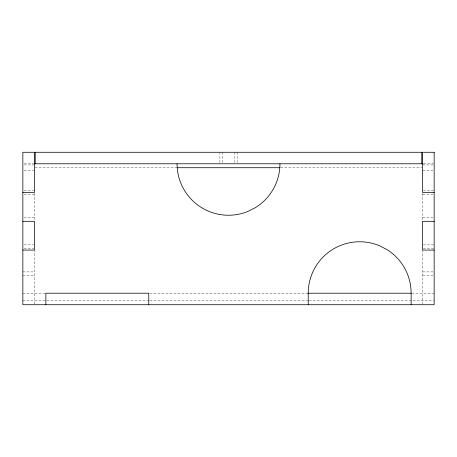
<?xml version="1.0" encoding="UTF-8"?>
<svg xmlns="http://www.w3.org/2000/svg" width="457" height="457" viewBox="0 0 457 457"><rect width="100%" height="100%" fill="white"/><g stroke="black" fill="none" stroke-linecap="round" stroke-linejoin="round"><path stroke-width="0.34" stroke-dasharray="2.29 1.71" d="M24.204 163.783L33.155 163.783M423.845 163.783L433.476 163.783M24.204 164.937L34.355 164.937M422.645 164.937L433.476 164.937M35.069 167.719L176.396 167.719M280.604 167.719L421.931 167.719M24.204 170.69L34.355 170.69M422.645 170.69L433.476 170.69M24.204 190.815L33.681 190.815M423.319 190.815L433.476 190.815M24.204 194.745L34.355 194.745M422.645 194.745L433.476 194.745M24.204 217.84L34.355 217.84M422.645 217.84L433.476 217.84M24.204 244.866L33.681 244.866M423.319 244.866L433.476 244.866M24.204 248.802L33.681 248.802M423.319 248.802L434.15 248.802M22.85 271.898L34.355 271.898M422.645 271.898L433.476 271.898M22.85 275.828L34.355 275.828M422.645 275.828L433.476 275.828M22.85 293.217L45.06 293.217M149.902 293.217L308.235 293.217M411.814 293.217L434.15 293.217M22.85 300.786L149.273 300.786M149.987 300.786L308.441 300.786M309.155 300.786L434.15 300.786M422.645 193.322L422.645 221.776M422.645 250.07L422.645 304.722M237.126 152.278L237.126 163.109M234.252 152.278L234.252 163.109M222.748 152.278L222.748 163.109M219.874 152.278L219.874 163.109M34.355 193.322L34.355 221.776M34.355 249.516L34.355 304.722"/><path stroke-width="0.69" d="M33.841 163.783L423.159 163.783M177.11 167.719L279.89 167.719M22.85 192.546L34.355 192.546L34.355 152.278M434.15 192.546L422.645 192.546L422.645 152.278M22.85 221.308L34.355 221.308L34.355 250.07L22.85 250.07M434.15 221.308L422.645 221.308L422.645 250.07L434.15 250.07M307.727 293.217L411.226 293.217M421.782 152.278L421.782 163.783M411.14 304.722L411.14 293.217A51.452 51.452 0 0 0 386.736 249.448L378.967 245.512A51.452 51.452 0 0 0 308.235 293.217L308.235 304.722M148.765 304.722L148.765 293.217L45.86 293.217L45.86 304.722M35.218 152.278L35.218 163.783M279.952 163.783A51.452 51.452 0 0 1 255.549 207.552L247.78 211.488A51.452 51.452 0 0 1 177.048 163.783M434.15 152.278L22.85 152.278L22.85 304.722L434.15 304.722L434.15 152.278"/></g></svg>
